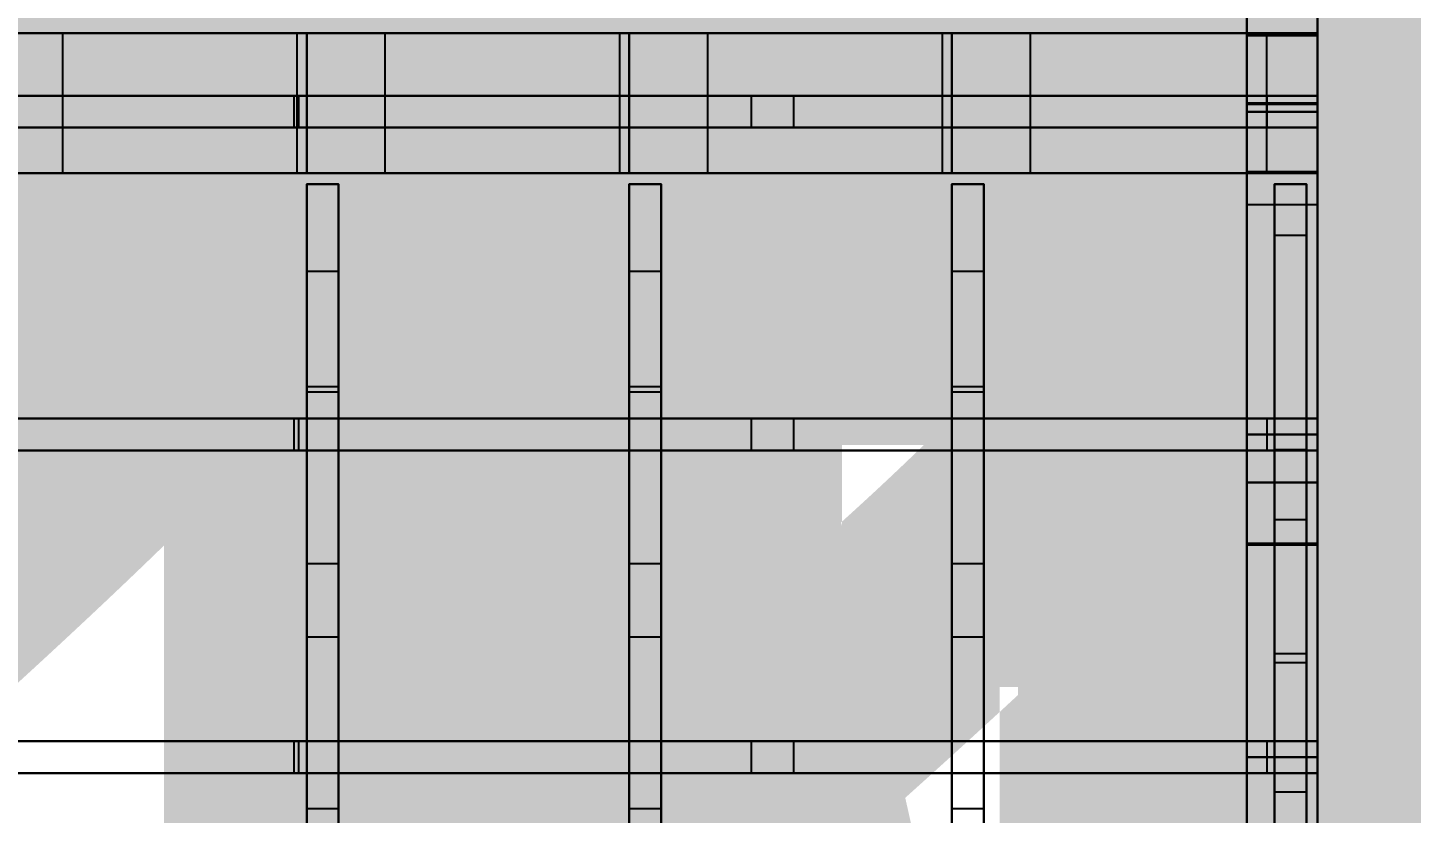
# Model space of a CAD drawing. Header units: inches. Extents: x -252 to 449, y -12 to 800.
# Drawn here: x -64 to 4.7, y 33.9 to 72.8 of the extents above; entities that cross this region are included whole.
import ezdxf

# ---------------------------------------------------------------- set-up
doc = ezdxf.new("R2010")
doc.units = ezdxf.units.IN
doc.header["$MEASUREMENT"] = 0
for name, color, linetype in [('FT2', 8, 'CONTINUOUS'), ('RT2', 7, 'CONTINUOUS'), ('W1', 5, 'CONTINUOUS'), ('W2', 5, 'CONTINUOUS')]:
    doc.layers.add(name, color=color, linetype=linetype)

msp = doc.modelspace()

# ---------------------------------------------------------------- linework, layer by layer
at = {"layer": 'FT2'}
for points in [[(-252, 65.62, 121.97), (0, 65.62, 121.97), (0, 72.55, 121.97), (-252, 72.55, 121.97)], [(-252, 72.55, 121.97), (0, 72.55, 121.97), (0, 72.55, 119.92), (-252, 72.55, 119.92)], [(-252, 72.55, 108), (0, 72.55, 108), (0, 65.62, 108), (-252, 65.62, 108)], [(-252, 72.55, 108), (-252, 72.55, 110.05), (0, 72.55, 110.05), (0, 72.55, 108)], [(-62.25, 72.55, 121.97), (-50.6, 72.55, 109.53), (-52.09, 72.55, 108.13), (-63.74, 72.55, 120.57)], [(-62.25, 65.62, 121.97), (-50.6, 65.62, 109.53), (-50.6, 72.55, 109.53), (-62.25, 72.55, 121.97)], [(-50.13, 72.55, 121.93), (-50.13, 72.55, 108.04), (-50.13, 65.62, 108.04), (-50.13, 65.62, 121.93)], [(-50.13, 72.55, 121.93), (-48.08, 72.55, 121.93), (-48.08, 72.55, 108.04), (-50.13, 72.55, 108.04)], [(-46.25, 72.55, 121.97), (-34.6, 72.55, 109.53), (-36.09, 72.55, 108.13), (-47.74, 72.55, 120.57)], [(-46.25, 65.62, 121.97), (-34.6, 65.62, 109.53), (-34.6, 72.55, 109.53), (-46.25, 72.55, 121.97)], [(-34.13, 72.55, 121.93), (-34.13, 72.55, 108.04), (-34.13, 65.62, 108.04), (-34.13, 65.62, 121.93)], [(-34.13, 72.55, 121.93), (-32.08, 72.55, 121.93), (-32.08, 72.55, 108.04), (-34.13, 72.55, 108.04)], [(-30.25, 72.55, 121.97), (-18.6, 72.55, 109.53), (-20.09, 72.55, 108.13), (-31.74, 72.55, 120.57)], [(-30.25, 65.62, 121.97), (-18.6, 65.62, 109.53), (-18.6, 72.55, 109.53), (-30.25, 72.55, 121.97)], [(-18.13, 72.55, 121.93), (-18.13, 72.55, 108.04), (-18.13, 65.62, 108.04), (-18.13, 65.62, 121.93)], [(-18.13, 72.55, 121.93), (-16.08, 72.55, 121.93), (-16.08, 72.55, 108.04), (-18.13, 72.55, 108.04)], [(-14.25, 72.55, 121.97), (-2.52, 72.55, 109.53), (-4.01, 72.55, 108.13), (-15.74, 72.55, 120.56)], [(-14.25, 65.62, 121.97), (-2.52, 65.62, 109.53), (-2.52, 72.55, 109.53), (-14.25, 72.55, 121.97)], [(0, 72.55, 108.04), (-2.05, 72.55, 108.04), (-2.05, 72.55, 121.93), (0, 72.55, 121.93)], [(0, 72.55, 108.04), (0, 72.55, 121.93), (0, 65.62, 121.93), (0, 65.62, 108.04)], [(-252, 65.62, 121.97), (-252, 65.62, 119.92), (0, 65.62, 119.92), (0, 65.62, 121.97)], [(-252, 65.62, 108), (0, 65.62, 108), (0, 65.62, 110.05), (-252, 65.62, 110.05)], [(-62.25, 65.62, 121.97), (-63.74, 65.62, 120.57), (-52.09, 65.62, 108.13), (-50.6, 65.62, 109.53)], [(-50.13, 65.62, 121.93), (-50.13, 65.62, 108.04), (-48.08, 65.62, 108.04), (-48.08, 65.62, 121.93)], [(-46.25, 65.62, 121.97), (-47.74, 65.62, 120.57), (-36.09, 65.62, 108.13), (-34.6, 65.62, 109.53)], [(-34.13, 65.62, 121.93), (-34.13, 65.62, 108.04), (-32.08, 65.62, 108.04), (-32.08, 65.62, 121.93)], [(-30.25, 65.62, 121.97), (-31.74, 65.62, 120.57), (-20.09, 65.62, 108.13), (-18.6, 65.62, 109.53)], [(-18.13, 65.62, 121.93), (-18.13, 65.62, 108.04), (-16.08, 65.62, 108.04), (-16.08, 65.62, 121.93)], [(-14.25, 65.62, 121.97), (-15.74, 65.62, 120.56), (-4.01, 65.62, 108.13), (-2.52, 65.62, 109.53)], [(0, 65.62, 108.04), (0, 65.62, 121.93), (-2.05, 65.62, 121.93), (-2.05, 65.62, 108.04)], [(-50.13, 65.07, 121.97), (-50.13, 0, 121.97), (-48.55, 0, 121.97), (-48.55, 65.07, 121.97)], [(-50.13, 65.07, 121.97), (-50.13, 65.07, 119.92), (-50.13, 0, 119.92), (-50.13, 0, 121.97)], [(-48.55, 65.07, 108), (-48.55, 0, 108), (-50.13, 0, 108), (-50.13, 65.07, 108)], [(-50.13, 65.07, 108), (-50.13, 0, 108), (-50.13, 0, 110.05), (-50.13, 65.07, 110.05)], [(-50.13, 65.07, 108.04), (-50.13, 65.07, 121.93), (-48.55, 65.07, 121.93), (-48.55, 65.07, 108.04)], [(-50.13, 65.07, 108.04), (-50.13, 63.03, 108.04), (-50.13, 63.03, 121.93), (-50.13, 65.07, 121.93)], [(-48.55, 65.07, 121.97), (-48.55, 0, 121.97), (-48.55, 0, 119.92), (-48.55, 65.07, 119.92)], [(-48.55, 65.07, 108), (-48.55, 65.07, 110.05), (-48.55, 0, 110.05), (-48.55, 0, 108)], [(-48.55, 65.07, 108.04), (-48.55, 65.07, 121.93), (-48.55, 63.03, 121.93), (-48.55, 63.03, 108.04)], [(-34.13, 65.07, 121.97), (-34.13, 0, 121.97), (-32.55, 0, 121.97), (-32.55, 65.07, 121.97)], [(-34.13, 65.07, 121.97), (-34.13, 65.07, 119.92), (-34.13, 0, 119.92), (-34.13, 0, 121.97)], [(-32.55, 65.07, 108), (-32.55, 0, 108), (-34.13, 0, 108), (-34.13, 65.07, 108)], [(-34.13, 65.07, 108), (-34.13, 0, 108), (-34.13, 0, 110.05), (-34.13, 65.07, 110.05)], [(-34.13, 65.07, 108.04), (-34.13, 65.07, 121.93), (-32.55, 65.07, 121.93), (-32.55, 65.07, 108.04)], [(-34.13, 65.07, 108.04), (-34.13, 63.03, 108.04), (-34.13, 63.03, 121.93), (-34.13, 65.07, 121.93)], [(-32.55, 65.07, 121.97), (-32.55, 0, 121.97), (-32.55, 0, 119.92), (-32.55, 65.07, 119.92)], [(-32.55, 65.07, 108), (-32.55, 65.07, 110.05), (-32.55, 0, 110.05), (-32.55, 0, 108)], [(-32.55, 65.07, 108.04), (-32.55, 65.07, 121.93), (-32.55, 63.03, 121.93), (-32.55, 63.03, 108.04)], [(-18.13, 65.07, 121.97), (-18.13, 0, 121.97), (-16.55, 0, 121.97), (-16.55, 65.07, 121.97)], [(-18.13, 65.07, 121.97), (-18.13, 65.07, 119.92), (-18.13, 0, 119.92), (-18.13, 0, 121.97)], [(-16.55, 65.07, 108), (-16.55, 0, 108), (-18.13, 0, 108), (-18.13, 65.07, 108)], [(-18.13, 65.07, 108), (-18.13, 0, 108), (-18.13, 0, 110.05), (-18.13, 65.07, 110.05)], [(-18.13, 65.07, 108.04), (-18.13, 65.07, 121.93), (-16.55, 65.07, 121.93), (-16.55, 65.07, 108.04)], [(-18.13, 65.07, 108.04), (-18.13, 63.03, 108.04), (-18.13, 63.03, 121.93), (-18.13, 65.07, 121.93)], [(-16.55, 65.07, 121.97), (-16.55, 0, 121.97), (-16.55, 0, 119.92), (-16.55, 65.07, 119.92)], [(-16.55, 65.07, 108), (-16.55, 65.07, 110.05), (-16.55, 0, 110.05), (-16.55, 0, 108)], [(-16.55, 65.07, 108.04), (-16.55, 65.07, 121.93), (-16.55, 63.03, 121.93), (-16.55, 63.03, 108.04)], [(-2.13, 65.07, 121.97), (-2.13, 0, 121.97), (-0.55, 0, 121.97), (-0.55, 65.07, 121.97)], [(-2.13, 65.07, 121.97), (-2.13, 65.07, 119.92), (-2.13, 0, 119.92), (-2.13, 0, 121.97)], [(-0.55, 65.07, 108), (-0.55, 0, 108), (-2.13, 0, 108), (-2.13, 65.07, 108)], [(-2.13, 65.07, 108), (-2.13, 0, 108), (-2.13, 0, 110.05), (-2.13, 65.07, 110.05)], [(-2.13, 65.07, 108.04), (-2.13, 65.07, 121.93), (-0.55, 65.07, 121.93), (-0.55, 65.07, 108.04)], [(-2.13, 65.07, 108.04), (-2.13, 63.03, 108.04), (-2.13, 63.03, 121.93), (-2.13, 65.07, 121.93)], [(-0.55, 65.07, 121.97), (-0.55, 0, 121.97), (-0.55, 0, 119.92), (-0.55, 65.07, 119.92)], [(-0.55, 65.07, 108), (-0.55, 65.07, 110.05), (-0.55, 0, 110.05), (-0.55, 0, 108)], [(-0.55, 65.07, 108.04), (-0.55, 65.07, 121.93), (-0.55, 63.03, 121.93), (-0.55, 63.03, 108.04)], [(-50.13, 60.74, 121.97), (-50.13, 62.62, 121.15), (-50.13, 56.92, 108.13), (-50.13, 55.04, 108.95)], [(-48.55, 60.74, 121.97), (-48.55, 55.04, 108.95), (-48.55, 56.92, 108.13), (-48.55, 62.62, 121.15)], [(-34.13, 60.74, 121.97), (-34.13, 62.62, 121.15), (-34.13, 56.92, 108.13), (-34.13, 55.04, 108.95)], [(-32.55, 60.74, 121.97), (-32.55, 55.04, 108.95), (-32.55, 56.92, 108.13), (-32.55, 62.62, 121.15)], [(-18.13, 60.74, 121.97), (-18.13, 62.62, 121.15), (-18.13, 56.92, 108.13), (-18.13, 55.04, 108.95)], [(-16.55, 60.74, 121.97), (-16.55, 55.04, 108.95), (-16.55, 56.92, 108.13), (-16.55, 62.62, 121.15)], [(-2.13, 62.52, 109.45), (-2.13, 51.92, 121.97), (-0.55, 51.92, 121.97), (-0.55, 62.52, 109.45)], [(-2.13, 62.52, 109.45), (-2.13, 60.96, 108.13), (-2.13, 50.35, 120.65), (-2.13, 51.92, 121.97)], [(-0.55, 62.52, 109.45), (-0.55, 51.92, 121.97), (-0.55, 50.35, 120.65), (-0.55, 60.96, 108.13)], [(-50.13, 60.74, 121.97), (-50.13, 55.04, 108.95), (-48.55, 55.04, 108.95), (-48.55, 60.74, 121.97)], [(-34.13, 60.74, 121.97), (-34.13, 55.04, 108.95), (-32.55, 55.04, 108.95), (-32.55, 60.74, 121.97)], [(-18.13, 60.74, 121.97), (-18.13, 55.04, 108.95), (-16.55, 55.04, 108.95), (-16.55, 60.74, 121.97)], [(-50.13, 54.75, 109.28), (-50.13, 46.26, 121.97), (-48.55, 46.26, 121.97), (-48.55, 54.75, 109.28)], [(-50.13, 54.75, 109.28), (-50.13, 53.05, 108.14), (-50.13, 44.56, 120.83), (-50.13, 46.26, 121.97)], [(-48.55, 54.75, 109.28), (-48.55, 46.26, 121.97), (-48.55, 44.56, 120.83), (-48.55, 53.05, 108.14)], [(-34.13, 54.75, 109.28), (-34.13, 46.26, 121.97), (-32.55, 46.26, 121.97), (-32.55, 54.75, 109.28)], [(-34.13, 54.75, 109.28), (-34.13, 53.05, 108.14), (-34.13, 44.56, 120.83), (-34.13, 46.26, 121.97)], [(-32.55, 54.75, 109.28), (-32.55, 46.26, 121.97), (-32.55, 44.56, 120.83), (-32.55, 53.05, 108.14)], [(-18.13, 54.75, 109.28), (-18.13, 46.26, 121.97), (-16.55, 46.26, 121.97), (-16.55, 54.75, 109.28)], [(-18.13, 54.75, 109.28), (-18.13, 53.05, 108.14), (-18.13, 44.56, 120.83), (-18.13, 46.26, 121.97)], [(-16.55, 54.75, 109.28), (-16.55, 46.26, 121.97), (-16.55, 44.56, 120.83), (-16.55, 53.05, 108.14)], [(-2.13, 48.43, 121.97), (-2.13, 50.25, 121.03), (-2.13, 43.62, 108.11), (-2.13, 41.8, 109.04)], [(-0.55, 48.43, 121.97), (-0.55, 41.8, 109.04), (-0.55, 43.62, 108.11), (-0.55, 50.25, 121.03)], [(-2.13, 48.43, 121.97), (-2.13, 41.8, 109.04), (-0.55, 41.8, 109.04), (-0.55, 48.43, 121.97)], [(-50.13, 42.6, 121.97), (-50.13, 44.3, 120.83), (-50.13, 35.82, 108.14), (-50.13, 34.11, 109.28)], [(-48.55, 42.6, 121.97), (-48.55, 34.11, 109.28), (-48.55, 35.82, 108.14), (-48.55, 44.3, 120.83)], [(-34.13, 42.6, 121.97), (-34.13, 44.3, 120.83), (-34.13, 35.82, 108.14), (-34.13, 34.11, 109.28)], [(-32.55, 42.6, 121.97), (-32.55, 34.11, 109.28), (-32.55, 35.82, 108.14), (-32.55, 44.3, 120.83)], [(-18.13, 42.6, 121.97), (-18.13, 44.3, 120.83), (-18.13, 35.82, 108.14), (-18.13, 34.11, 109.28)], [(-16.55, 42.6, 121.97), (-16.55, 34.11, 109.28), (-16.55, 35.82, 108.14), (-16.55, 44.3, 120.83)], [(-50.13, 42.6, 121.97), (-50.13, 34.11, 109.28), (-48.55, 34.11, 109.28), (-48.55, 42.6, 121.97)], [(-34.13, 42.6, 121.97), (-34.13, 34.11, 109.28), (-32.55, 34.11, 109.28), (-32.55, 42.6, 121.97)], [(-18.13, 42.6, 121.97), (-18.13, 34.11, 109.28), (-16.55, 34.11, 109.28), (-16.55, 42.6, 121.97)], [(-2.13, 41.33, 109.05), (-2.13, 34.94, 121.97), (-0.55, 34.94, 121.97), (-0.55, 41.33, 109.05)], [(-2.13, 41.33, 109.05), (-2.13, 39.49, 108.14), (-2.13, 33.11, 121.06), (-2.13, 34.94, 121.97)], [(-0.55, 41.33, 109.05), (-0.55, 34.94, 121.97), (-0.55, 33.11, 121.06), (-0.55, 39.49, 108.14)]]:
    msp.add_3dface(points, dxfattribs=at)
at = {"layer": 'RT2'}
for points in [[(0, 67.87, 229.96), (-252, 67.87, 229.96), (-252, 69.45, 229.96), (0, 69.45, 229.96)], [(0, 69.45, 229.96), (-252, 69.45, 229.96), (-252, 69.45, 232.01), (0, 69.45, 232.01)], [(0, 69.45, 234.96), (-1.17, 69.45, 233.28), (-127.17, 69.45, 321.51), (-126, 69.45, 323.19)], [(0, 69.45, 234.96), (-126, 69.45, 323.19), (-126, 67.87, 323.19), (0, 67.87, 234.96)], [(-50.75, 69.45, 230.73), (-52.65, 69.45, 229.97), (-74.92, 69.45, 285.33), (-73.02, 69.45, 286.09)], [(-50.75, 69.45, 230.73), (-73.02, 69.45, 286.09), (-73.02, 67.87, 286.09), (-50.75, 67.87, 230.73)], [(-28.07, 69.45, 254.61), (-50.54, 69.45, 231.39), (-50.54, 67.87, 231.39), (-28.07, 67.87, 254.61)], [(-28.07, 69.45, 254.61), (-26.59, 69.45, 253.19), (-49.07, 69.45, 229.96), (-50.54, 69.45, 231.39)], [(-2.5, 69.45, 231.46), (-3.89, 69.45, 229.96), (-27.38, 69.45, 251.66), (-25.99, 69.45, 253.16)], [(-2.5, 69.45, 231.46), (-25.99, 69.45, 253.16), (-25.99, 67.87, 253.16), (-2.5, 67.87, 231.46)], [(0, 69.45, 230), (-2.05, 69.45, 230), (-2.05, 69.45, 234.96), (0, 69.45, 234.96)], [(0, 69.45, 230), (0, 69.45, 234.96), (0, 67.87, 234.96), (0, 67.87, 230)], [(0, 67.87, 229.96), (0, 67.87, 232.01), (-252, 67.87, 232.01), (-252, 67.87, 229.96)], [(0, 67.87, 234.96), (-126, 67.87, 323.19), (-127.17, 67.87, 321.51), (-1.17, 67.87, 233.28)], [(-50.75, 67.87, 230.73), (-73.02, 67.87, 286.09), (-74.92, 67.87, 285.33), (-52.65, 67.87, 229.97)], [(-28.07, 67.87, 254.61), (-50.54, 67.87, 231.39), (-49.07, 67.87, 229.96), (-26.59, 67.87, 253.19)], [(-2.5, 67.87, 231.46), (-25.99, 67.87, 253.16), (-27.38, 67.87, 251.66), (-3.89, 67.87, 229.96)], [(0, 67.87, 230), (0, 67.87, 234.96), (-2.05, 67.87, 234.96), (-2.05, 67.87, 230)], [(0, 51.87, 229.96), (-252, 51.87, 229.96), (-252, 53.45, 229.96), (0, 53.45, 229.96)], [(0, 53.45, 229.96), (-252, 53.45, 229.96), (-252, 53.45, 232.01), (0, 53.45, 232.01)], [(0, 53.45, 234.96), (-1.17, 53.45, 233.28), (-127.17, 53.45, 321.51), (-126, 53.45, 323.19)], [(0, 53.45, 234.96), (-126, 53.45, 323.19), (-126, 51.87, 323.19), (0, 51.87, 234.96)], [(-50.75, 53.45, 230.73), (-52.65, 53.45, 229.97), (-74.92, 53.45, 285.33), (-73.02, 53.45, 286.09)], [(-50.75, 53.45, 230.73), (-73.02, 53.45, 286.09), (-73.02, 51.87, 286.09), (-50.75, 51.87, 230.73)], [(-28.07, 53.45, 254.61), (-50.54, 53.45, 231.39), (-50.54, 51.87, 231.39), (-28.07, 51.87, 254.61)], [(-28.07, 53.45, 254.61), (-26.59, 53.45, 253.19), (-49.07, 53.45, 229.96), (-50.54, 53.45, 231.39)], [(-2.5, 53.45, 231.46), (-3.89, 53.45, 229.96), (-27.38, 53.45, 251.66), (-25.99, 53.45, 253.16)], [(-2.5, 53.45, 231.46), (-25.99, 53.45, 253.16), (-25.99, 51.87, 253.16), (-2.5, 51.87, 231.46)], [(0, 53.45, 230), (-2.05, 53.45, 230), (-2.05, 53.45, 234.96), (0, 53.45, 234.96)], [(0, 53.45, 230), (0, 53.45, 234.96), (0, 51.87, 234.96), (0, 51.87, 230)], [(0, 51.87, 229.96), (0, 51.87, 232.01), (-252, 51.87, 232.01), (-252, 51.87, 229.96)], [(0, 51.87, 234.96), (-126, 51.87, 323.19), (-127.17, 51.87, 321.51), (-1.17, 51.87, 233.28)], [(-50.75, 51.87, 230.73), (-73.02, 51.87, 286.09), (-74.92, 51.87, 285.33), (-52.65, 51.87, 229.97)], [(-28.07, 51.87, 254.61), (-50.54, 51.87, 231.39), (-49.07, 51.87, 229.96), (-26.59, 51.87, 253.19)], [(-2.5, 51.87, 231.46), (-25.99, 51.87, 253.16), (-27.38, 51.87, 251.66), (-3.89, 51.87, 229.96)], [(0, 51.87, 230), (0, 51.87, 234.96), (-2.05, 51.87, 234.96), (-2.05, 51.87, 230)], [(0, 35.87, 229.96), (-252, 35.87, 229.96), (-252, 37.45, 229.96), (0, 37.45, 229.96)], [(0, 37.45, 229.96), (-252, 37.45, 229.96), (-252, 37.45, 232.01), (0, 37.45, 232.01)], [(0, 37.45, 234.96), (-1.17, 37.45, 233.28), (-127.17, 37.45, 321.51), (-126, 37.45, 323.19)], [(0, 37.45, 234.96), (-126, 37.45, 323.19), (-126, 35.87, 323.19), (0, 35.87, 234.96)], [(-50.75, 37.45, 230.73), (-52.65, 37.45, 229.97), (-74.92, 37.45, 285.33), (-73.02, 37.45, 286.09)], [(-50.75, 37.45, 230.73), (-73.02, 37.45, 286.09), (-73.02, 35.87, 286.09), (-50.75, 35.87, 230.73)], [(-28.07, 37.45, 254.61), (-50.54, 37.45, 231.39), (-50.54, 35.87, 231.39), (-28.07, 35.87, 254.61)], [(-28.07, 37.45, 254.61), (-26.59, 37.45, 253.19), (-49.07, 37.45, 229.96), (-50.54, 37.45, 231.39)], [(-2.5, 37.45, 231.46), (-3.89, 37.45, 229.96), (-27.38, 37.45, 251.66), (-25.99, 37.45, 253.16)], [(-2.5, 37.45, 231.46), (-25.99, 37.45, 253.16), (-25.99, 35.87, 253.16), (-2.5, 35.87, 231.46)], [(0, 37.45, 230), (-2.05, 37.45, 230), (-2.05, 37.45, 234.96), (0, 37.45, 234.96)], [(0, 37.45, 230), (0, 37.45, 234.96), (0, 35.87, 234.96), (0, 35.87, 230)], [(0, 35.87, 229.96), (0, 35.87, 232.01), (-252, 35.87, 232.01), (-252, 35.87, 229.96)], [(0, 35.87, 234.96), (-126, 35.87, 323.19), (-127.17, 35.87, 321.51), (-1.17, 35.87, 233.28)], [(-50.75, 35.87, 230.73), (-73.02, 35.87, 286.09), (-74.92, 35.87, 285.33), (-52.65, 35.87, 229.97)], [(-28.07, 35.87, 254.61), (-50.54, 35.87, 231.39), (-49.07, 35.87, 229.96), (-26.59, 35.87, 253.19)], [(-2.5, 35.87, 231.46), (-25.99, 35.87, 253.16), (-27.38, 35.87, 251.66), (-3.89, 35.87, 229.96)], [(0, 35.87, 230), (0, 35.87, 234.96), (-2.05, 35.87, 234.96), (-2.05, 35.87, 230)]]:
    msp.add_3dface(points, dxfattribs=at)
at = {"layer": 'W1'}
for points in [[(0, 164.6), (0, 69.09), (-3.5, 69.09), (-3.5, 164.6)], [(-3.5, 69.09, 1.46), (-3.5, 164.6, 1.46), (-3.5, 164.6), (-3.5, 69.09)], [(0, 69.09, 108), (0, 164.6, 108), (-3.5, 164.6, 108), (-3.5, 69.09, 108)], [(-3.5, 164.6, 106.54), (-3.5, 69.09, 106.54), (-3.5, 69.09, 108), (-3.5, 164.6, 108)], [(0, 164.6, 1.46), (0, 69.09, 1.46), (0, 69.09), (0, 164.6)], [(0, 69.09, 106.54), (0, 164.6, 106.54), (0, 164.6, 108), (0, 69.09, 108)], [(0, 72.43, 108), (0, 164.6), (0, 163.05), (0, 70.88, 108)], [(0, 164.6, 108), (0, 72.43), (0, 70.88), (0, 163.05, 108)], [(0, 72.43, 48.74), (0, 84.6, 48.74), (-3.5, 84.6, 48.74), (-3.5, 72.43, 48.74)], [(-3.5, 84.6, 47.28), (-3.5, 72.43, 47.28), (-3.5, 72.43, 48.74), (-3.5, 84.6, 48.74)], [(0, 72.43, 96.81), (0, 84.6, 96.81), (-3.5, 84.6, 96.81), (-3.5, 72.43, 96.81)], [(-3.5, 84.6, 95.35), (-3.5, 72.43, 95.35), (-3.5, 72.43, 96.81), (-3.5, 84.6, 96.81)], [(0, 72.43, 47.28), (0, 84.6, 47.28), (0, 84.6, 48.74), (0, 72.43, 48.74)], [(0, 72.43, 95.35), (0, 84.6, 95.35), (0, 84.6, 96.81), (0, 72.43, 96.81)], [(0, 69.09, 48.74), (0, 72.43, 48.74), (-3.5, 72.43, 48.74), (-3.5, 69.09, 48.74)], [(-3.5, 72.43, 47.28), (-3.5, 69.09, 47.28), (-3.5, 69.09, 48.74), (-3.5, 72.43, 48.74)], [(0, 69.09, 96.81), (0, 72.43, 96.81), (-3.5, 72.43, 96.81), (-3.5, 69.09, 96.81)], [(-3.5, 72.43, 95.35), (-3.5, 69.09, 95.35), (-3.5, 69.09, 96.81), (-3.5, 72.43, 96.81)], [(0, 72.43, 108), (0, 72.43), (-3.5, 72.43), (-3.5, 72.43, 108)], [(-3.5, 70.98), (-3.5, 70.98, 108), (-3.5, 72.43, 108), (-3.5, 72.43)], [(0, 69.09, 47.28), (0, 72.43, 47.28), (0, 72.43, 48.74), (0, 69.09, 48.74)], [(0, 69.09, 95.35), (0, 72.43, 95.35), (0, 72.43, 96.81), (0, 69.09, 96.81)], [(0, 70.98, 108), (0, 70.98), (0, 72.43), (0, 72.43, 108)], [(-3.5, 70.55, 108), (-3.5, 70.55), (-3.5, 69.09), (-3.5, 69.09, 108)], [(0, 70.55), (0, 70.55, 108), (0, 69.09, 108), (0, 69.09)], [(0, 69.09), (0, 69.09, 108), (-3.5, 69.09, 108), (-3.5, 69.09)], [(0, 69.03), (0, 3.58), (-3.5, 3.58), (-3.5, 69.03)], [(-3.5, 3.58, 1.46), (-3.5, 69.03, 1.46), (-3.5, 69.03), (-3.5, 3.58)], [(0, 3.58, 108), (0, 69.03, 108), (-3.5, 69.03, 108), (-3.5, 3.58, 108)], [(-3.5, 69.03, 106.54), (-3.5, 3.58, 106.54), (-3.5, 3.58, 108), (-3.5, 69.03, 108)], [(0, 69.03, 108), (0, 69.03), (-3.5, 69.03), (-3.5, 69.03, 108)], [(-3.5, 67.57), (-3.5, 67.57, 108), (-3.5, 69.03, 108), (-3.5, 69.03)], [(0, 65.68, 48.74), (0, 69.03, 48.74), (-3.5, 69.03, 48.74), (-3.5, 65.68, 48.74)], [(-3.5, 69.03, 47.28), (-3.5, 65.68, 47.28), (-3.5, 65.68, 48.74), (-3.5, 69.03, 48.74)], [(0, 65.68, 96.81), (0, 69.03, 96.81), (-3.5, 69.03, 96.81), (-3.5, 65.68, 96.81)], [(-3.5, 69.03, 95.35), (-3.5, 65.68, 95.35), (-3.5, 65.68, 96.81), (-3.5, 69.03, 96.81)], [(0, 69.03, 1.46), (0, 3.58, 1.46), (0, 3.58), (0, 69.03)], [(0, 3.58, 106.54), (0, 69.03, 106.54), (0, 69.03, 108), (0, 3.58, 108)], [(0, 67.57, 108), (0, 67.57), (0, 69.03), (0, 69.03, 108)], [(0, 65.68, 47.28), (0, 69.03, 47.28), (0, 69.03, 48.74), (0, 65.68, 48.74)], [(0, 65.68, 95.35), (0, 69.03, 95.35), (0, 69.03, 96.81), (0, 65.68, 96.81)], [(-3.5, 67.14, 108), (-3.5, 67.14), (-3.5, 65.68), (-3.5, 65.68, 108)], [(0, 67.14), (0, 67.14, 108), (0, 65.68, 108), (0, 65.68)], [(0, 47.25, 48.74), (0, 65.68, 48.74), (-3.5, 65.68, 48.74), (-3.5, 47.25, 48.74)], [(-3.5, 65.68, 47.28), (-3.5, 47.25, 47.28), (-3.5, 47.25, 48.74), (-3.5, 65.68, 48.74)], [(0, 65.68, 48.8), (0, 47.25, 48.8), (-3.5, 47.25, 48.8), (-3.5, 65.68, 48.8)], [(-3.5, 47.25, 50.26), (-3.5, 65.68, 50.26), (-3.5, 65.68, 48.8), (-3.5, 47.25, 48.8)], [(0, 47.25, 96.81), (0, 65.68, 96.81), (-3.5, 65.68, 96.81), (-3.5, 47.25, 96.81)], [(-3.5, 65.68, 95.35), (-3.5, 47.25, 95.35), (-3.5, 47.25, 96.81), (-3.5, 65.68, 96.81)], [(0, 65.68, 96.87), (0, 47.25, 96.87), (-3.5, 47.25, 96.87), (-3.5, 65.68, 96.87)], [(-3.5, 47.25, 98.33), (-3.5, 65.68, 98.33), (-3.5, 65.68, 96.87), (-3.5, 47.25, 96.87)], [(0, 65.68), (0, 65.68, 108), (-3.5, 65.68, 108), (-3.5, 65.68)], [(0, 47.25, 72.36), (0, 65.68, 72.36), (-3.5, 65.68, 72.36), (-3.5, 47.25, 72.36)], [(-3.5, 65.68, 70.91), (-3.5, 47.25, 70.91), (-3.5, 47.25, 72.36), (-3.5, 65.68, 72.36)], [(0, 47.25, 25.12), (0, 65.68, 25.12), (-3.5, 65.68, 25.12), (-3.5, 47.25, 25.12)], [(-3.5, 65.68, 23.66), (-3.5, 47.25, 23.66), (-3.5, 47.25, 25.12), (-3.5, 65.68, 25.12)], [(0, 50.28, 96.81), (0, 65.68, 73.14), (-3.5, 65.68, 73.14), (-3.5, 50.28, 96.81)], [(-3.5, 64.46, 72.34), (-3.5, 49.06, 96.02), (-3.5, 50.28, 96.81), (-3.5, 65.68, 73.14)], [(0, 50.28, 48.74), (0, 65.68, 25.91), (-3.5, 65.68, 25.91), (-3.5, 50.28, 48.74)], [(-3.5, 64.47, 25.1), (-3.5, 49.08, 47.93), (-3.5, 50.28, 48.74), (-3.5, 65.68, 25.91)], [(0, 47.25, 47.28), (0, 65.68, 47.28), (0, 65.68, 48.74), (0, 47.25, 48.74)], [(0, 65.68, 50.26), (0, 47.25, 50.26), (0, 47.25, 48.8), (0, 65.68, 48.8)], [(0, 47.25, 95.35), (0, 65.68, 95.35), (0, 65.68, 96.81), (0, 47.25, 96.81)], [(0, 65.68, 98.33), (0, 47.25, 98.33), (0, 47.25, 96.87), (0, 65.68, 96.87)], [(0, 47.25, 70.91), (0, 65.68, 70.91), (0, 65.68, 72.36), (0, 47.25, 72.36)], [(0, 47.25, 23.66), (0, 65.68, 23.66), (0, 65.68, 25.12), (0, 47.25, 25.12)], [(0, 49.06, 96.02), (0, 64.46, 72.34), (0, 65.68, 73.14), (0, 50.28, 96.81)], [(0, 49.08, 47.93), (0, 64.47, 25.1), (0, 65.68, 25.91), (0, 50.28, 48.74)], [(0, 64.06, 108), (0, 50.28, 96.87), (-3.5, 50.28, 96.87), (-3.5, 64.06, 108)], [(-3.5, 49.37, 98.01), (-3.5, 63.15, 109.13), (-3.5, 64.06, 108), (-3.5, 50.28, 96.87)], [(0, 64.06, 72.36), (0, 50.28, 48.8), (-3.5, 50.28, 48.8), (-3.5, 64.06, 72.36)], [(-3.5, 49.03, 49.54), (-3.5, 62.81, 73.1), (-3.5, 64.06, 72.36), (-3.5, 50.28, 48.8)], [(0, 64.06, 25.12), (0, 50.28), (-3.5, 50.28), (-3.5, 64.06, 25.12)], [(-3.5, 49.01, 0.7), (-3.5, 62.79, 25.82), (-3.5, 64.06, 25.12), (-3.5, 50.28)], [(0, 63.15, 109.13), (0, 49.37, 98.01), (0, 50.28, 96.87), (0, 64.06, 108)], [(0, 62.81, 73.1), (0, 49.03, 49.54), (0, 50.28, 48.8), (0, 64.06, 72.36)], [(0, 62.79, 25.82), (0, 49.01, 0.7), (0, 50.28), (0, 64.06, 25.12)], [(-3.5, 48.71, 108), (-3.5, 48.71), (-3.5, 47.25), (-3.5, 47.25, 108)], [(0, 48.71), (0, 48.71, 108), (0, 47.25, 108), (0, 47.25)], [(0, 47.25), (0, 47.25, 108), (-3.5, 47.25, 108), (-3.5, 47.25)], [(0, 47.19, 108), (0, 47.19), (-3.5, 47.19), (-3.5, 47.19, 108)], [(-3.5, 45.73), (-3.5, 45.73, 108), (-3.5, 47.19, 108), (-3.5, 47.19)], [(0, 25.42, 48.74), (0, 47.19, 48.74), (-3.5, 47.19, 48.74), (-3.5, 25.42, 48.74)], [(-3.5, 47.19, 47.28), (-3.5, 25.42, 47.28), (-3.5, 25.42, 48.74), (-3.5, 47.19, 48.74)], [(0, 25.42, 96.81), (0, 47.19, 96.81), (-3.5, 47.19, 96.81), (-3.5, 25.42, 96.81)], [(-3.5, 47.19, 95.35), (-3.5, 25.42, 95.35), (-3.5, 25.42, 96.81), (-3.5, 47.19, 96.81)], [(0, 45.73, 108), (0, 45.73), (0, 47.19), (0, 47.19, 108)], [(0, 25.42, 47.28), (0, 47.19, 47.28), (0, 47.19, 48.74), (0, 25.42, 48.74)], [(0, 25.42, 95.35), (0, 47.19, 95.35), (0, 47.19, 96.81), (0, 25.42, 96.81)]]:
    msp.add_3dface(points, dxfattribs=at)
at = {"layer": 'W2'}
for points in [[(0, 84.66, 121.97), (0, 3.54, 121.97), (-3.5, 3.54, 121.97), (-3.5, 84.66, 121.97)], [(-3.5, 3.54, 123.43), (-3.5, 84.66, 123.43), (-3.5, 84.66, 121.97), (-3.5, 3.54, 121.97)], [(0, 3.54, 229.97), (0, 84.66, 229.97), (-3.5, 84.66, 229.97), (-3.5, 3.54, 229.97)], [(-3.5, 84.66, 228.51), (-3.5, 3.54, 228.51), (-3.5, 3.54, 229.97), (-3.5, 84.66, 229.97)], [(0, 68.66, 170.72), (0, 84.66, 170.72), (-3.5, 84.66, 170.72), (-3.5, 68.66, 170.72)], [(-3.5, 84.66, 169.26), (-3.5, 68.66, 169.26), (-3.5, 68.66, 170.72), (-3.5, 84.66, 170.72)], [(0, 68.66, 218.75), (0, 84.66, 218.75), (-3.5, 84.66, 218.75), (-3.5, 68.66, 218.75)], [(-3.5, 84.66, 217.29), (-3.5, 68.66, 217.29), (-3.5, 68.66, 218.75), (-3.5, 84.66, 218.75)], [(0, 84.66, 123.43), (0, 3.54, 123.43), (0, 3.54, 121.97), (0, 84.66, 121.97)], [(0, 3.54, 228.51), (0, 84.66, 228.51), (0, 84.66, 229.97), (0, 3.54, 229.97)], [(0, 68.66, 169.26), (0, 84.66, 169.26), (0, 84.66, 170.72), (0, 68.66, 170.72)], [(0, 68.66, 217.29), (0, 84.66, 217.29), (0, 84.66, 218.75), (0, 68.66, 218.75)], [(0, 3.54, 229.97), (0, 84.66, 121.97), (0, 83.18, 121.97), (0, 2.06, 229.97)], [(0, 84.66, 229.97), (0, 3.54, 121.97), (0, 2.06, 121.97), (0, 83.18, 229.97)], [(0, 68.66, 229.97), (0, 68.66, 121.97), (-3.5, 68.66, 121.97), (-3.5, 68.66, 229.97)], [(-3.5, 67.2, 121.97), (-3.5, 67.2, 229.97), (-3.5, 68.66, 229.97), (-3.5, 68.66, 121.97)], [(0, 52.66, 170.72), (0, 68.66, 170.72), (-3.5, 68.66, 170.72), (-3.5, 52.66, 170.72)], [(-3.5, 68.66, 169.26), (-3.5, 52.66, 169.26), (-3.5, 52.66, 170.72), (-3.5, 68.66, 170.72)], [(0, 52.66, 218.75), (0, 68.66, 218.75), (-3.5, 68.66, 218.75), (-3.5, 52.66, 218.75)], [(-3.5, 68.66, 217.29), (-3.5, 52.66, 217.29), (-3.5, 52.66, 218.75), (-3.5, 68.66, 218.75)], [(0, 67.2, 229.97), (0, 67.2, 121.97), (0, 68.66, 121.97), (0, 68.66, 229.97)], [(0, 52.66, 169.26), (0, 68.66, 169.26), (0, 68.66, 170.72), (0, 52.66, 170.72)], [(0, 52.66, 217.29), (0, 68.66, 217.29), (0, 68.66, 218.75), (0, 52.66, 218.75)], [(0, 52.66, 229.97), (0, 52.66, 121.97), (-3.5, 52.66, 121.97), (-3.5, 52.66, 229.97)], [(-3.5, 51.2, 121.97), (-3.5, 51.2, 229.97), (-3.5, 52.66, 229.97), (-3.5, 52.66, 121.97)], [(0, 36.66, 170.72), (0, 52.66, 170.72), (-3.5, 52.66, 170.72), (-3.5, 36.66, 170.72)], [(-3.5, 52.66, 169.26), (-3.5, 36.66, 169.26), (-3.5, 36.66, 170.72), (-3.5, 52.66, 170.72)], [(0, 36.66, 218.75), (0, 52.66, 218.75), (-3.5, 52.66, 218.75), (-3.5, 36.66, 218.75)], [(-3.5, 52.66, 217.29), (-3.5, 36.66, 217.29), (-3.5, 36.66, 218.75), (-3.5, 52.66, 218.75)], [(0, 51.2, 229.97), (0, 51.2, 121.97), (0, 52.66, 121.97), (0, 52.66, 229.97)], [(0, 36.66, 169.26), (0, 52.66, 169.26), (0, 52.66, 170.72), (0, 36.66, 170.72)], [(0, 36.66, 217.29), (0, 52.66, 217.29), (0, 52.66, 218.75), (0, 36.66, 218.75)], [(0, 36.66, 229.97), (0, 36.66, 121.97), (-3.5, 36.66, 121.97), (-3.5, 36.66, 229.97)], [(-3.5, 35.2, 121.97), (-3.5, 35.2, 229.97), (-3.5, 36.66, 229.97), (-3.5, 36.66, 121.97)], [(0, 20.66, 170.72), (0, 36.66, 170.72), (-3.5, 36.66, 170.72), (-3.5, 20.66, 170.72)], [(-3.5, 36.66, 169.26), (-3.5, 20.66, 169.26), (-3.5, 20.66, 170.72), (-3.5, 36.66, 170.72)], [(0, 20.66, 218.75), (0, 36.66, 218.75), (-3.5, 36.66, 218.75), (-3.5, 20.66, 218.75)], [(-3.5, 36.66, 217.29), (-3.5, 20.66, 217.29), (-3.5, 20.66, 218.75), (-3.5, 36.66, 218.75)], [(0, 35.2, 229.97), (0, 35.2, 121.97), (0, 36.66, 121.97), (0, 36.66, 229.97)], [(0, 20.66, 169.26), (0, 36.66, 169.26), (0, 36.66, 170.72), (0, 20.66, 170.72)], [(0, 20.66, 217.29), (0, 36.66, 217.29), (0, 36.66, 218.75), (0, 20.66, 218.75)]]:
    msp.add_3dface(points, dxfattribs=at)

# ---------------------------------------------------------------- texts
at = {"layer": 'n3t'}
for s, p in [('W103', (-249.01, 3.5, 106.02)), ('W105', (-126, 3.5, 111.93)), ('W104', (-2.99, 3.5, 106.02))]:
    msp.add_text(s, height=120, dxfattribs=at).set_placement(p)
at = {"layer": 'R2t'}
for s, p in [('L2R2', (-206.5, -5.98, 298.29)), ('L2R1', (-115.5, -5.98, 298.29))]:
    msp.add_text(s, height=120, dxfattribs=at).set_placement(p)
at = {"layer": 'W1t'}
for s, p in [('L1F24', (-248.5, 36.21, 111.94)), ('L1F25', (-236.51, 3.5, 106.02)), ('L1F26', (-126.01, 3.5, 106.02)), ('L1F27', (-15.5, 3.5, 106.02))]:
    msp.add_text(s, height=120, dxfattribs=at).set_placement(p)
at = {"layer": 'W2t'}
for s, p in [('L2F64', (-124.25, 58.97, 233.91)), ('L2F17', (-248.5, 38.1, 233.91)), ('L2F12', (-36.75, 3.5, 233.91)), ('L2F13', (-70, -4.25, 234.57)), ('L2F16', (-222.38, -8.5, 276.05)), ('L2F15', (-158.98, -8.5, 298.29)), ('L2F14', (-97.09, -8.5, 272.51))]:
    msp.add_text(s, height=120, dxfattribs=at).set_placement(p)

doc.saveas('drawing.dxf')
